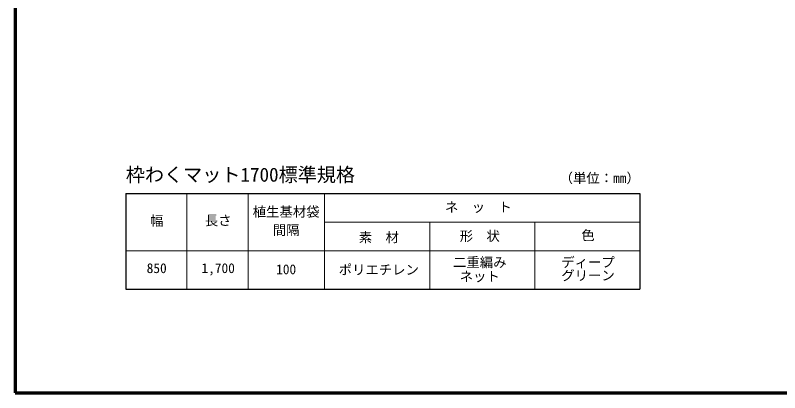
# Model space of a CAD drawing. Units: millimetres, scale not verified. Extents: x 200 to 8200, y 200 to 5825.
# Drawn here: x 200 to 4200, y 200 to 2176 of the extents above; entities that cross this region are included whole.
import ezdxf
from ezdxf.enums import TextEntityAlignment as Align

# ---------------------------------------------------------------- set-up
doc = ezdxf.new("R2010")
doc.units = ezdxf.units.MM
doc.header["$LTSCALE"] = 20
doc.layers.add('C-MTR', color=5, linetype='Continuous')
doc.layers.add('C-MTR-TXT', color=5, linetype='Continuous')
for name, color, linetype, lineweight in [('C-MTR-FRAM', 5, 'Continuous', 25), ('C-MTR-LINE', 5, 'Continuous', 13), ('C-TTL', 1, 'Continuous', 13)]:
    doc.layers.add(name, color=color, linetype=linetype, lineweight=lineweight)
doc.styles.add('ＭＳ ゴシック', font='')
doc.styles.get('ＭＳ ゴシック').set_extended_font_data('MS Gothic')

msp = doc.modelspace()

# ---------------------------------------------------------------- linework, layer by layer
at = {"layer": 'C-MTR-FRAM'}
for p, q in [((778.35, 1243.03), (3468.35, 1243.03)), ((778.35, 1243.03), (778.35, 743.03)), ((3468.35, 1243.03), (3468.35, 743.03)), ((778.35, 743.03), (3468.35, 743.03))]:
    msp.add_line(p, q, dxfattribs=at)
at = {"layer": 'C-MTR-LINE'}
for p, q in [((1098.35, 1243.03), (1098.35, 743.03)), ((1418.35, 1243.03), (1418.35, 743.03)), ((1818.35, 1243.03), (1818.35, 743.03)), ((1818.35, 1093.03), (3468.35, 1093.03)), ((2368.35, 1093.03), (2368.35, 743.03)), ((2918.35, 1093.03), (2918.35, 743.03)), ((778.35, 943.03), (3468.35, 943.03))]:
    msp.add_line(p, q, dxfattribs=at)
at = {"layer": 'C-TTL', "color": 2, "lineweight": 70}
msp.add_lwpolyline([(200, 200), (8200, 200), (8200, 5740), (200, 5740)], close=True, dxfattribs=at)

# ---------------------------------------------------------------- texts
at = {"layer": 'C-MTR', "style": 'ＭＳ ゴシック'}
msp.add_text('枠わくマット1700標準規格', height=73.31, dxfattribs=at).set_placement((778.35, 1283.03), align=Align.BOTTOM_LEFT)
at = {"layer": 'C-MTR-TXT', "style": 'ＭＳ ゴシック'}
for s, p in [('（単位：mm）', (3048.35, 1283.03)), ('ネ\u3000ッ\u3000ト', (2448.23, 1131.03))]:
    msp.add_text(s, height=51.32, dxfattribs=at).set_placement(p, align=Align.BOTTOM_LEFT)
for s, p in [('植生基材袋', (1617.31, 1106.36)), ('幅', (939.93, 1059.03)), ('長さ', (1261.68, 1061.03)), ('間隔', (1617.31, 1010.36)), ('素\u3000材', (2102.19, 973.03)), ('形\u3000状', (2630.55, 979.39)), ('色', (3197.06, 983.03)), ('二重編み', (2630.55, 842.03)), ('ディープ', (3197.06, 842.03)), ('850', (939.93, 811.03)), ('1,700', (1261.68, 811.03)), ('100', (1617.31, 805.03)), ('ポリエチレン', (2102.19, 803.03)), ('グリーン', (3197.06, 773.03)), ('ネット', (2630.55, 768.03))]:
    msp.add_text(s, height=51.32, dxfattribs=at).set_placement(p, align=Align.BOTTOM_CENTER)

doc.saveas('drawing.dxf')
